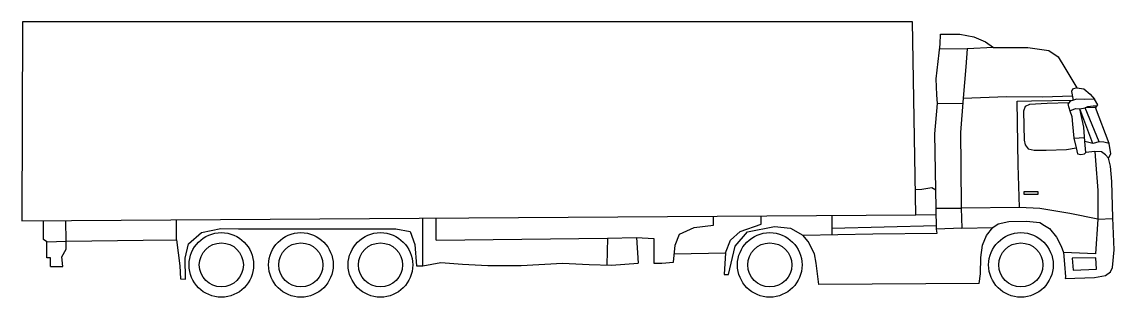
# Model space of a CAD drawing. Header units: metres. Extents: x -27124.7 to -27109.5, y -11722.1 to -11718.2.
import ezdxf

# ---------------------------------------------------------------- set-up
doc = ezdxf.new("R2010")
doc.units = ezdxf.units.M
doc.layers.add('www.archlounge.com Layer 01', color=1, linetype='Continuous')

# ---------------------------------------------------------------- blocks, each defined once
blk = doc.blocks.new('www.archlounge.com_fahr.0054.dxf')
at = {"layer": 'www.archlounge.com Layer 01'}
for p, q in [((-2.777, 3.849), (-2.786, 1.069)), ((9.652, 3.849), (-2.777, 3.849)), ((9.7, 1.15), (9.652, 3.849)), ((10.04, 3.537), (10.042, 3.675)), ((10.042, 3.675), (10.315, 3.677)), ((10.315, 3.677), (10.511, 3.638)), ((9.985, 3.05), (10.04, 3.537)), ((10.511, 3.638), (10.671, 3.57)), ((10.671, 3.57), (10.784, 3.49)), ((10.417, 3.471), (10.032, 3.465)), ((10.417, 3.471), (10.397, 3.218)), ((10.784, 3.49), (10.417, 3.471)), ((10.784, 3.49), (11.264, 3.49)), ((11.264, 3.49), (11.558, 3.446)), ((11.558, 3.446), (11.687, 3.36)), ((11.687, 3.36), (11.779, 3.207)), ((10.397, 3.218), (10.362, 2.78)), ((11.779, 3.207), (11.947, 2.927)), ((9.993, 2.827), (9.985, 3.05)), ((11.889, 2.908), (11.871, 2.877)), ((11.947, 2.927), (11.889, 2.908)), ((11.947, 2.927), (12.047, 2.914)), ((12.047, 2.914), (12.132, 2.839)), ((10.001, 2.707), (9.993, 2.827)), ((10.362, 2.78), (10.323, 2.302)), ((10.362, 2.78), (10.965, 2.804)), ((10.965, 2.804), (11.474, 2.802)), ((11.113, 2.738), (11.313, 2.746)), ((11.313, 2.746), (11.898, 2.752)), ((11.474, 2.802), (11.884, 2.814)), ((11.941, 2.767), (11.854, 2.738)), ((11.871, 2.877), (11.898, 2.752)), ((12.048, 2.765), (11.941, 2.767)), ((12.194, 2.77), (12.048, 2.765)), ((12.132, 2.839), (12.194, 2.77)), ((12.243, 2.688), (12.194, 2.77)), ((9.964, 2.283), (10.001, 2.707)), ((10.001, 2.707), (10.356, 2.714)), ((11.129, 1.851), (11.113, 2.738)), ((11.225, 2.667), (11.202, 2.601)), ((11.202, 2.601), (11.212, 2.195)), ((11.286, 2.694), (11.225, 2.667)), ((11.533, 2.705), (11.286, 2.694)), ((11.837, 2.718), (11.533, 2.705)), ((11.854, 2.738), (11.82, 2.699)), ((11.82, 2.699), (11.849, 2.607)), ((11.849, 2.607), (11.929, 2.636)), ((11.849, 2.607), (11.876, 2.524)), ((11.929, 2.636), (11.988, 2.634)), ((11.988, 2.634), (12.064, 2.647)), ((12.171, 2.15), (11.988, 2.634)), ((12.043, 2.378), (11.988, 2.634)), ((12.064, 2.647), (12.101, 2.667)), ((12.207, 2.653), (12.064, 2.647)), ((12.258, 2.172), (12.064, 2.647)), ((12.101, 2.667), (12.176, 2.676)), ((12.176, 2.676), (12.226, 2.676)), ((12.226, 2.676), (12.207, 2.653)), ((12.4, 2.149), (12.207, 2.653)), ((12.226, 2.676), (12.243, 2.688)), ((11.876, 2.524), (11.888, 2.417)), ((10.323, 2.302), (10.328, 1.839)), ((11.888, 2.417), (11.906, 2.221)), ((12.06, 2.176), (12.043, 2.378)), ((9.982, 1.245), (9.964, 2.283)), ((11.212, 2.195), (11.224, 2.128)), ((11.906, 2.221), (12.055, 2.234)), ((11.906, 2.221), (11.938, 2.087)), ((12.075, 2.024), (12.06, 2.176)), ((12.171, 2.15), (12.06, 2.176)), ((12.258, 2.172), (12.171, 2.15)), ((12.326, 2.169), (12.258, 2.172)), ((12.4, 2.149), (12.326, 2.169)), ((12.423, 2.003), (12.4, 2.149)), ((11.224, 2.128), (11.269, 2.074)), ((11.269, 2.074), (11.353, 2.057)), ((11.353, 2.057), (11.521, 2.053)), ((11.521, 2.053), (11.803, 2.066)), ((11.803, 2.066), (11.938, 2.087)), ((11.938, 2.087), (11.958, 2.004)), ((11.958, 2.004), (12.002, 1.993)), ((12.002, 1.993), (12.055, 2.003)), ((12.055, 2.003), (12.075, 2.024)), ((12.2, 2.035), (12.075, 2.024)), ((12.29, 2.03), (12.2, 2.035)), ((12.2, 2.035), (12.206, 1.911)), ((12.346, 1.992), (12.29, 2.03)), ((12.389, 1.941), (12.346, 1.992)), ((12.389, 1.941), (12.423, 2.003)), ((10.328, 1.839), (10.332, 1.241)), ((11.149, 1.255), (11.129, 1.851)), ((12.206, 1.911), (12.24, 1.49)), ((12.417, 1.833), (12.389, 1.941)), ((12.436, 1.619), (12.417, 1.833)), ((9.922, 1.528), (9.785, 1.505)), ((9.977, 1.494), (9.922, 1.528)), ((12.45, 1.109), (12.436, 1.619)), ((9.785, 1.505), (9.694, 1.501)), ((12.24, 1.49), (12.242, 1.09)), ((9.989, 0.953), (9.982, 1.245)), ((9.982, 1.245), (10.332, 1.242)), ((11.149, 1.255), (10.332, 1.242)), ((10.332, 1.242), (10.342, 0.963)), ((11.433, 1.238), (11.149, 1.255)), ((11.849, 1.169), (11.433, 1.238)), ((-2.786, 1.069), (9.7, 1.15)), ((-2.482, 0.808), (-2.484, 1.071)), ((-2.168, 0.785), (-2.17, 1.073)), ((-0.626, 0.801), (-0.628, 1.083)), ((2.816, 0.439), (2.812, 1.105)), ((3, 0.799), (2.998, 1.106)), ((6.875, 1.007), (6.874, 1.131)), ((7.538, 1.022), (7.537, 1.136)), ((8.525, 1.142), (8.525, 0.963)), ((9.7, 1.15), (9.984, 1.157)), ((12.242, 1.09), (11.849, 1.169)), ((12.242, 1.09), (12.206, 0.605)), ((12.242, 1.09), (12.45, 1.099)), ((12.469, 0.661), (12.45, 1.109)), ((-0.276, 0.904), (-0.006, 0.962)), ((-0.006, 0.962), (0.238, 0.955)), ((0.238, 0.955), (2.438, 0.955)), ((2.438, 0.955), (2.638, 0.917)), ((2.638, 0.917), (2.7, 0.736)), ((6.398, 0.882), (6.605, 0.974)), ((6.605, 0.974), (6.875, 1.007)), ((7.113, 0.796), (7.245, 0.918)), ((7.245, 0.918), (7.538, 1.022)), ((7.348, 0.915), (7.723, 0.987)), ((7.723, 0.987), (7.949, 0.965)), ((7.949, 0.965), (8.123, 0.867)), ((8.525, 0.963), (9.988, 1.001)), ((8.525, 0.963), (8.526, 0.874)), ((10.342, 0.963), (9.989, 0.953)), ((9.997, 0.895), (9.989, 0.953)), ((10.342, 0.963), (10.773, 0.974)), ((10.685, 0.862), (10.773, 0.974)), ((10.773, 0.974), (10.848, 1.025)), ((10.848, 1.025), (10.999, 1.059)), ((10.999, 1.059), (11.244, 1.062)), ((11.244, 1.062), (11.431, 1.043)), ((11.431, 1.043), (11.497, 1.003)), ((11.497, 1.003), (11.566, 0.958)), ((11.566, 0.958), (11.662, 0.839)), ((-2.437, 0.776), (-2.482, 0.808)), ((-2.437, 0.776), (-2.168, 0.785)), ((-2.437, 0.551), (-2.437, 0.776)), ((-2.168, 0.785), (-1.094, 0.795)), ((-2.165, 0.67), (-2.168, 0.785)), ((-1.094, 0.795), (-0.626, 0.801)), ((-0.626, 0.801), (-0.578, 0.436)), ((-0.459, 0.747), (-0.276, 0.904)), ((3, 0.799), (5.391, 0.826)), ((5.391, 0.826), (5.382, 0.45)), ((5.391, 0.826), (5.797, 0.835)), ((5.797, 0.835), (5.822, 0.475)), ((5.797, 0.835), (6.04, 0.822)), ((6.04, 0.822), (6.04, 0.474)), ((6.338, 0.727), (6.398, 0.882)), ((7.04, 0.62), (7.113, 0.796)), ((7.178, 0.711), (7.348, 0.915)), ((8.123, 0.867), (9.099, 0.884)), ((8.195, 0.779), (8.123, 0.867)), ((8.283, 0.607), (8.195, 0.779)), ((9.099, 0.884), (9.997, 0.895)), ((10.63, 0.729), (10.685, 0.862)), ((11.662, 0.839), (11.729, 0.714)), ((-2.226, 0.564), (-2.165, 0.67)), ((-0.504, 0.545), (-0.459, 0.747)), ((2.7, 0.736), (2.725, 0.439)), ((6.315, 0.488), (6.338, 0.727)), ((6.326, 0.607), (7.04, 0.62)), ((7.04, 0.62), (7.024, 0.318)), ((7.081, 0.315), (7.178, 0.711)), ((10.606, 0.554), (10.63, 0.729)), ((11.729, 0.714), (11.76, 0.623)), ((11.76, 0.623), (11.776, 0.461)), ((12.206, 0.605), (11.76, 0.623)), ((12.444, 0.413), (12.469, 0.661)), ((-2.384, 0.551), (-2.437, 0.551)), ((-2.384, 0.427), (-2.384, 0.551)), ((-2.216, 0.427), (-2.226, 0.564)), ((-0.501, 0.254), (-0.504, 0.545)), ((2.816, 0.439), (3.066, 0.484)), ((3.066, 0.484), (3.368, 0.46)), ((3.368, 0.46), (3.724, 0.442)), ((4.187, 0.442), (4.766, 0.474)), ((4.766, 0.474), (5.136, 0.456)), ((5.449, 0.449), (5.822, 0.475)), ((6.04, 0.474), (6.154, 0.474)), ((6.154, 0.474), (6.315, 0.488)), ((6.315, 0.488), (6.315, 0.488)), ((8.309, 0.476), (8.283, 0.607)), ((8.344, 0.179), (8.309, 0.476)), ((10.6, 0.325), (10.606, 0.554)), ((11.776, 0.461), (11.787, 0.285)), ((12.212, 0.552), (11.882, 0.545)), ((11.882, 0.545), (11.895, 0.378)), ((12.224, 0.391), (12.212, 0.552)), ((-2.384, 0.427), (-2.216, 0.427)), ((-0.578, 0.436), (-0.571, 0.257)), ((2.725, 0.439), (2.816, 0.439)), ((3.724, 0.442), (4.187, 0.442)), ((5.136, 0.456), (5.449, 0.449)), ((7.024, 0.318), (7.081, 0.315)), ((10.584, 0.192), (10.6, 0.325)), ((11.895, 0.378), (12.224, 0.391)), ((12.346, 0.304), (12.418, 0.355)), ((12.418, 0.355), (12.444, 0.413)), ((-0.571, 0.257), (-0.501, 0.254)), ((10.584, 0.192), (8.344, 0.179)), ((11.787, 0.285), (11.784, 0.261)), ((11.784, 0.261), (12.194, 0.277)), ((12.194, 0.277), (12.346, 0.304))]:
    blk.add_line(p, q, dxfattribs=at)
blk.add_lwpolyline([(11.214, 1.475), (11.403, 1.475), (11.403, 1.434), (11.214, 1.434)], close=True, dxfattribs=at)
for centre, radius in [((0, 0.451), 0.451), ((1.111, 0.451), 0.451), ((2.222, 0.451), 0.451), ((7.659, 0.451), 0.451), ((11.166, 0.451), 0.451), ((0, 0.451), 0.308), ((1.111, 0.451), 0.308), ((2.222, 0.451), 0.308), ((7.659, 0.451), 0.308), ((11.166, 0.451), 0.308)]:
    blk.add_circle(centre, radius, dxfattribs=at)

msp = doc.modelspace()

# ---------------------------------------------------------------- block references
at = {"layer": 'www.archlounge.com Layer 01'}
msp.add_blockref('www.archlounge.com_fahr.0054.dxf', (-27121.942, -11722.097), dxfattribs=at)

doc.saveas('drawing.dxf')
